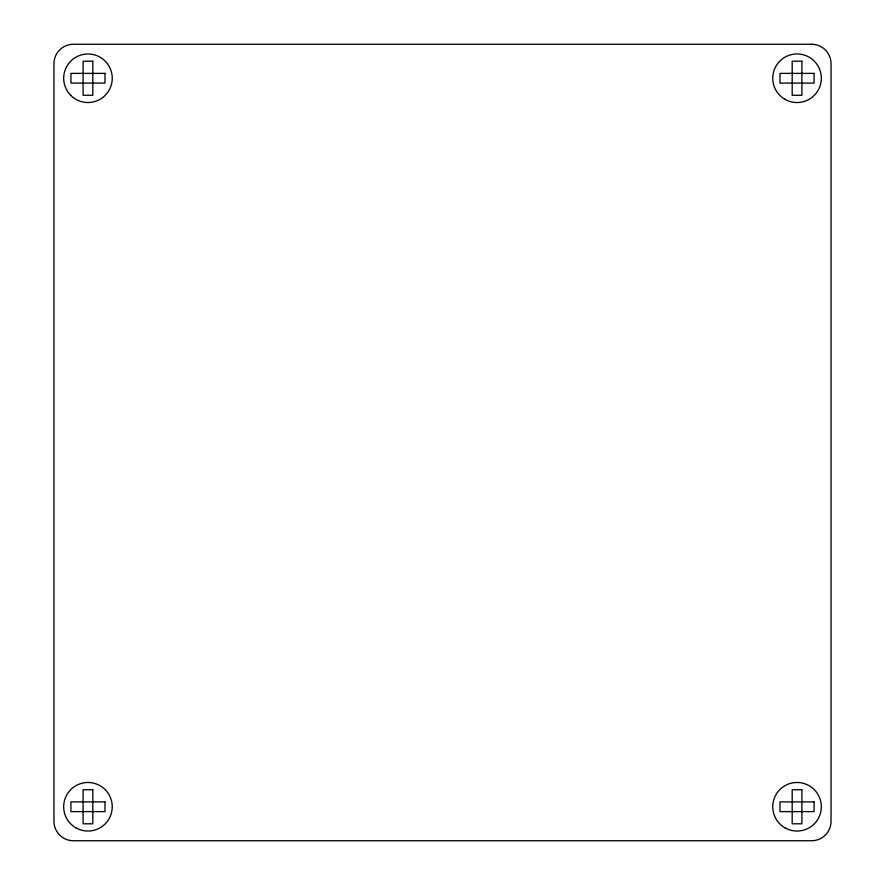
<?xml version="1.0" encoding="UTF-8"?>
<svg xmlns="http://www.w3.org/2000/svg" width="885" height="885" viewBox="0 0 885 885"><rect width="100%" height="100%" fill="white"/><g stroke="black" fill="none" stroke-linecap="round" stroke-linejoin="round"><path stroke-width="1.33" d="M811.611 44.25L73.389 44.25A19.426 19.426 0 0 0 53.963 63.676L53.963 821.324A19.426 19.426 0 0 0 73.389 840.75L811.611 840.75A19.426 19.426 0 0 0 831.037 821.324L831.037 63.676A19.426 19.426 0 0 0 811.611 44.25M92.814 61.209L83.102 61.209L83.102 95.292L92.814 95.292L92.814 61.209M801.899 61.209L792.186 61.209L792.186 95.292L801.899 95.292L801.899 61.209M105.005 73.389L70.922 73.389L70.922 83.102L105.005 83.102L105.005 73.389M814.078 73.389L779.995 73.389L779.995 83.102L814.078 83.102L814.078 73.389M92.814 789.708L83.102 789.708L83.102 823.791L92.814 823.791L92.814 789.708M801.899 789.708L792.186 789.708L792.186 823.791L801.899 823.791L801.899 789.708M105.005 801.899L70.922 801.899L70.922 811.611L105.005 811.611L105.005 801.899M814.078 801.899L779.995 801.899L779.995 811.611L814.078 811.611L814.078 801.899M784.895 99.275A24.282 24.282 0 0 0 821.324 78.245A24.282 24.282 0 0 0 784.895 57.215A24.282 24.282 0 0 0 784.895 99.275M784.895 827.785A24.282 24.282 0 0 0 821.324 806.755A24.282 24.282 0 0 0 784.895 785.725A24.282 24.282 0 0 0 784.895 827.785M75.822 827.785A24.282 24.282 0 0 0 112.24 806.755A24.282 24.282 0 0 0 75.822 785.725A24.282 24.282 0 0 0 75.822 827.785M70.789 95.414A24.282 24.282 0 0 0 111.421 84.529A24.282 24.282 0 0 0 81.674 54.793A24.282 24.282 0 0 0 70.789 95.414"/></g></svg>
